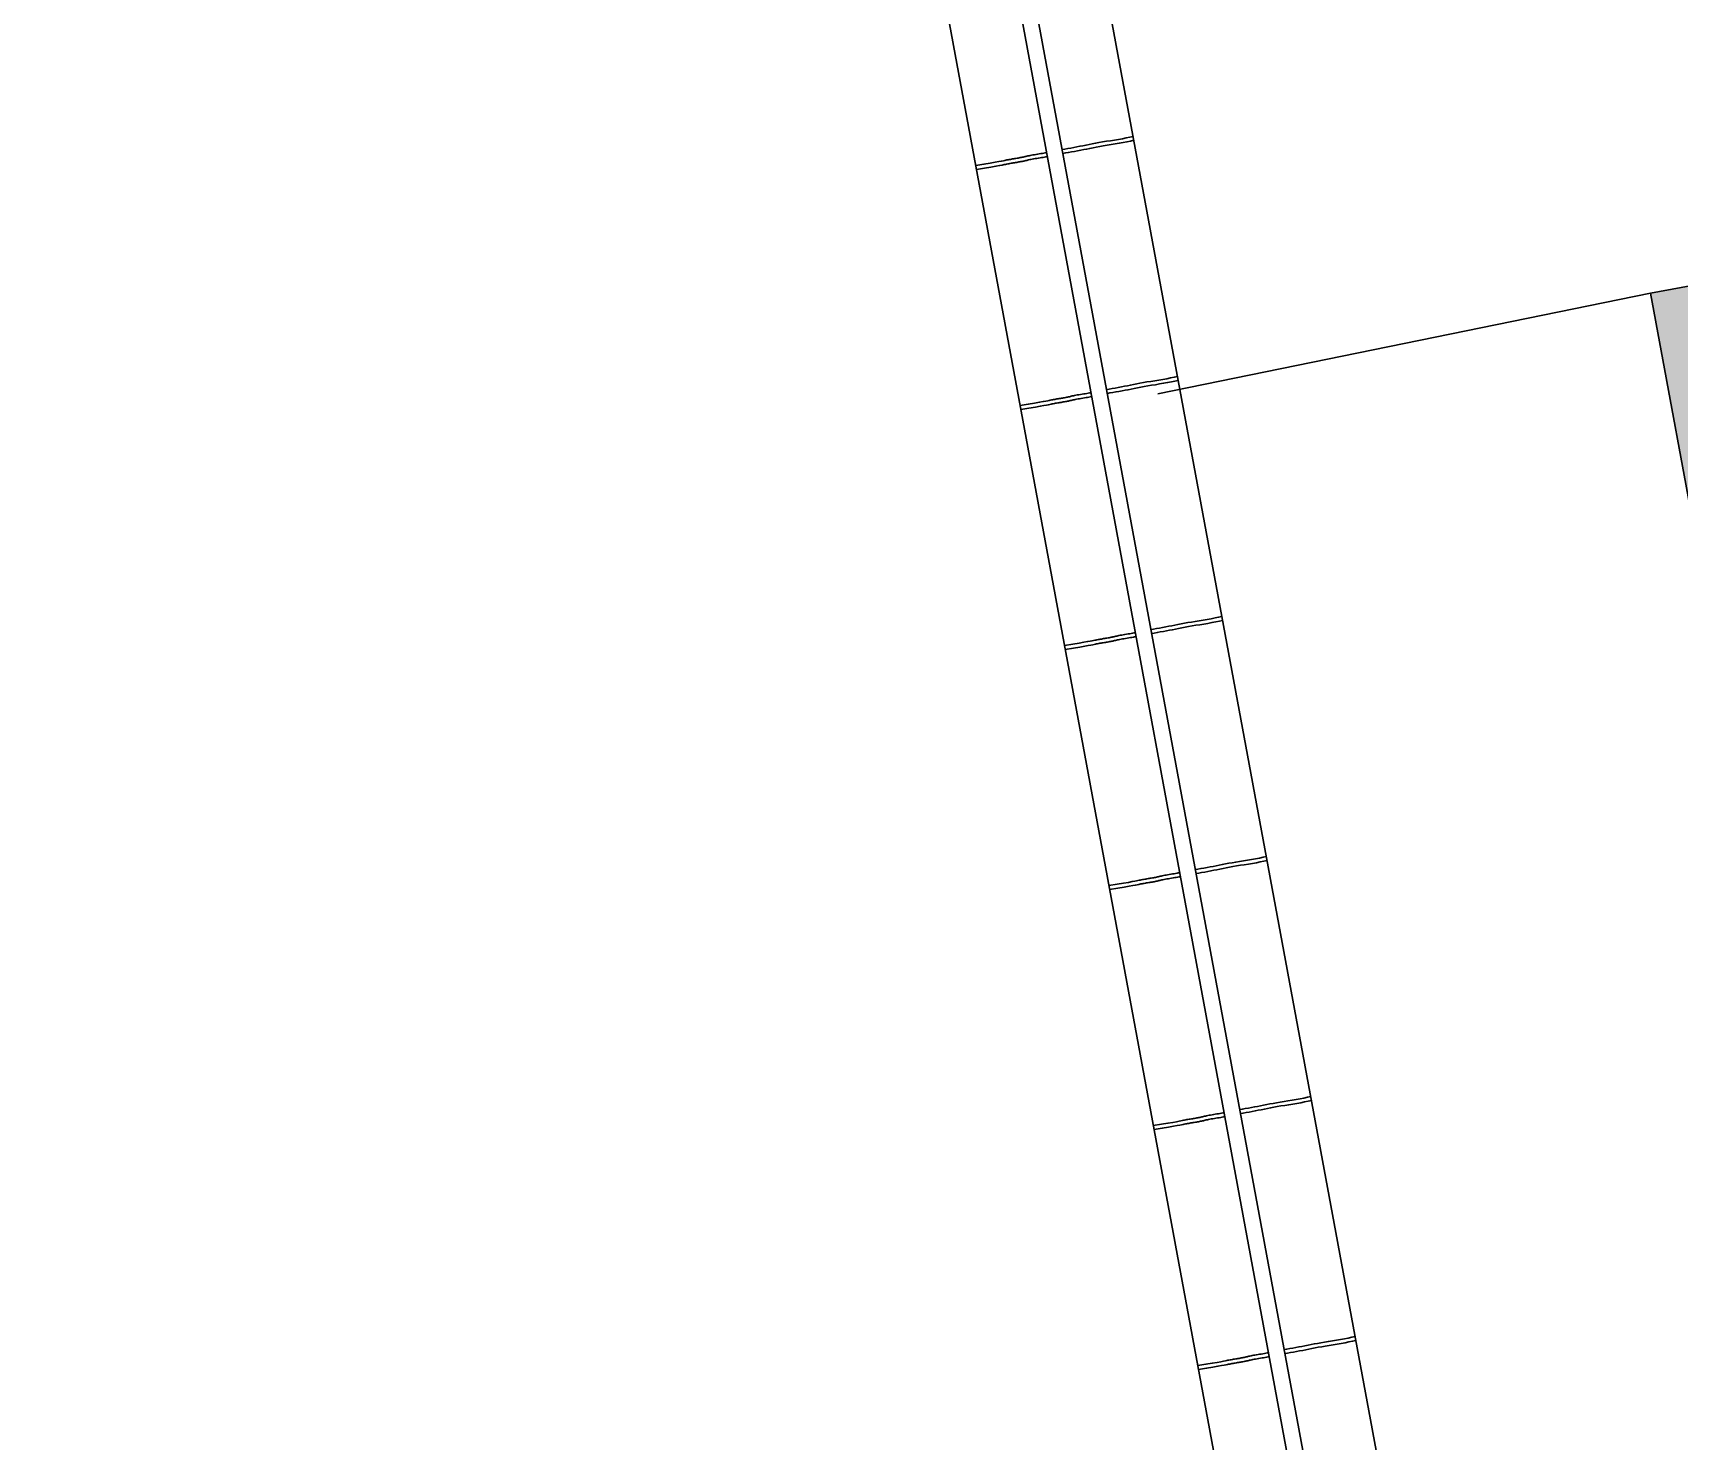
# Model space of a CAD drawing. Extents: x 1037 to 14540, y 1034 to 18285.
# Drawn here: x 13095.5 to 13506.8, y 14888.5 to 15240.4 of the extents above; entities that cross this region are included whole.
import ezdxf

# ---------------------------------------------------------------- set-up
doc = ezdxf.new("R2010")
doc.units = 0
doc.header["$LTSCALE"] = 100
doc.header["$MEASUREMENT"] = 0
for name, color, linetype in [('murature polilinee', 7, 'CONTINUOUS'), ('murature retini', 253, 'CONTINUOUS'), ('proiezioni', 252, 'CONTINUOUS')]:
    doc.layers.add(name, color=color, linetype=linetype)

msp = doc.modelspace()

# ---------------------------------------------------------------- hatches: boundary and pattern name
at = {"layer": 'murature retini', "lineweight": 30}
h = msp.add_hatch(color=256, dxfattribs=at)
h.paths.add_polyline_path([(12325.37, 14386.08), (13607.89, 14590.37), (13499.68, 15175.4), (13788.95, 15228.91), (13750.87, 15438.27), (13750.07, 15456.86), (13775.05, 15457.94), (13775.7, 15442.95), (14099.71, 15504.13), (14075.06, 15638.14), (13769.77, 15580.5), (13771.18, 15547.86), (13746.2, 15546.78), (13743.86, 15601.05), (14134.41, 15674.79), (14270.65, 14934.11), (14183.54, 14739.04), (14091.88, 15206.15), (13591.4, 15113.59), (13685.52, 14604.73), (13760.98, 14618.69), (13805.29, 14510.43), (13269.82, 14427.85), (13298.81, 14239.84), (13191.59, 14266.03), (13162.6, 14454.04), (12351.69, 14328.22), (12346.54, 14328.22), (12343.45, 14351.88), (12328.01, 14350.85)])
h.paths.add_polyline_path([(10845.65, 15581.71), (10799.41, 15652.08), (10845.65, 15680.18), (10820.36, 15723.35), (10929.94, 15793.3), (10874.35, 15880.39), (10882.78, 15885.77), (10877.4, 15894.19), (10898.47, 15907.65), (10893.09, 15916.07), (10929.94, 15939.59), (10932.62, 15993.81), (10942.61, 15993.31), (10943.85, 16018.28), (10953.83, 16017.79), (10954.33, 16027.78), (11094.13, 16020.87), (11093.52, 16005.88), (11103.52, 16005.49), (11100.23, 15921.1), (11340.66, 15911.34), (11347.63, 15890.29), (11355.91, 15868.97), (11531.7, 15863.06), (11539, 15903.29), (11779.43, 15893.53), (11787.78, 16099.27), (11844.13, 16125.47), (11849.87, 16266.91), (11795.83, 16297.6), (11804.14, 16502.28), (11563.71, 16512.04), (11544.66, 16551.27), (11380.49, 16556.56), (11367.24, 16520.01), (11124.94, 16529.85), (11121.42, 16446.53), (11111.43, 16446.95), (11110.82, 16431.96), (10970.91, 16436.4), (10971.23, 16446.4), (10961.24, 16446.72), (10962.03, 16471.7), (10952.03, 16472.02), (10953.62, 16521.99), (10913.27, 16551.51), (10919.17, 16559.59), (10898.99, 16574.35), (10904.9, 16582.42), (10896.82, 16588.32), (10957.82, 16671.71), (10852.9, 16748.46), (10882.42, 16788.82), (10741.17, 16892.14), (10711.65, 16851.78), (10606.73, 16928.53), (10545.73, 16845.14), (10537.66, 16851.05), (10531.76, 16842.98), (10511.58, 16857.74), (10505.67, 16849.67), (10465.32, 16879.18), (10415.39, 16881.84), (10415.92, 16891.82), (10390.95, 16893.15), (10391.48, 16903.14), (10381.5, 16903.67), (10389.46, 17053.45), (10414.42, 17052.13), (10416.54, 17092.07), (9906.31, 17108.96), (9905.79, 17068.96), (9930.79, 17068.64), (9928.82, 16918.65), (9918.82, 16918.78), (9918.69, 16908.78), (9893.69, 16909.11), (9893.56, 16899.11), (9843.57, 16899.76), (9801.35, 16872.98), (9795.99, 16881.42), (9774.88, 16868.03), (9769.52, 16876.47), (9761.08, 16871.11), (9705.73, 16958.35), (9595.96, 16888.71), (9569.17, 16930.93), (9421.41, 16837.17), (9448.19, 16794.95), (9338.42, 16725.31), (9393.77, 16638.07), (9385.33, 16632.71), (9390.69, 16624.27), (9369.58, 16610.87), (9374.93, 16602.43), (9332.72, 16575.64), (9330.99, 16525.67), (9321, 16526.02), (9320.14, 16501.03), (9310.14, 16501.37), (9309.8, 16491.38), (9169.88, 16496.2), (9170.57, 16516.19), (9090.62, 16518.94), (9095.37, 16656.94), (9173.93, 16654.23), (9179.52, 16872.49), (8951.34, 16881.1), (8953.1, 16935.67), (9180.93, 16927.82), (9183.04, 17024.54), (9254.71, 17023.56), (9252.67, 16875.42), (9604.09, 17105.02), (9586.37, 17142.09), (9256.4, 17146.63), (9255.81, 17103.55), (9186.07, 17104.51), (9186.21, 17114.5), (8824.09, 17119.48), (8823.89, 17111.84), (8813.9, 17112.09), (8814.09, 17119.62), (8616.26, 17122.34), (8613.79, 16942.35), (8809.57, 16939.66), (8811.64, 17022.12), (8821.64, 17021.87), (8819.59, 16940.27), (8853.15, 16939.11), (8851.39, 16884.32), (8623.17, 16891.66), (8622.8, 16880.66), (8482.03, 16860.78), (8481.68, 16850.79), (8451.7, 16851.82), (8425.94, 16883.39), (8426.46, 16898.38), (8436.45, 16898.04), (8437.31, 16923.02), (8427.32, 16923.37), (8428.53, 16958.35), (8408.54, 16959.03), (8411.81, 17053.98), (8431.8, 17053.37), (8432.86, 17088.35), (8442.86, 17088.05), (8445.21, 17138.78), (8463.41, 17138.53), (8468.21, 17394.13), (8543.2, 17392.72), (8540.99, 17275.08), (9100.89, 17264.57), (9103.1, 17382.21), (9168.1, 17381.34), (9166.07, 17273.53), (9669.47, 17264.08), (9670.18, 17301.74), (9731.72, 17300.59), (9731.02, 17262.93), (10300.92, 17252.23), (10302.94, 17359.69), (10372.73, 17358.38), (10370.71, 17250.92), (10965.65, 17239.75), (10963.38, 17365.6), (11039.38, 17366.96), (11042.19, 17210.56), (12047.61, 17235.5), (12046.7, 17358.83), (12123.73, 17352.88), (12124.71, 17250.21), (12265.4, 17263.73), (12392.97, 17275.99), (12398.89, 17226.81), (12325.6, 17219.77), (12351.6, 17017.32), (12434.01, 17024.77), (12438.64, 16974.83), (12339.6, 16968.28), (12355.07, 16847.84), (12799.73, 16877.28), (12781.94, 17013.05), (12857.72, 17032.28), (12870.34, 16980.74), (13636.95, 17097.95), (13625.29, 17221.5), (13827.94, 17269.39), (13862.23, 17112.27), (14105.83, 15822.05), (13783.29, 15761.15), (13636.26, 16983.07), (13270.78, 16921.69), (13272.9, 16909.06), (12945.17, 16854.02), (12285.18, 16810.33), (12267.58, 17213.71), (12151.98, 17202.6), (12153.67, 17175.59), (12158.73, 17175.9), (12162.62, 17096.99), (12157.55, 17096.81), (12158.52, 17069.9), (12153.75, 17069.73), (12170.71, 16680.94), (12174.73, 16681.31), (12177.21, 16654.5), (12183.29, 16655.06), (12188.51, 16576.21), (12183.44, 16575.87), (12185.22, 16549), (12181.2, 16548.74), (12195.73, 16329.24), (12148.26, 16326.1), (12147.91, 16331.45), (12075.24, 16332.71), (12023.92, 17107.87), (11147.1, 17086.12), (11146.42, 17036.23), (11055.13, 17037.46), (11056.89, 17111.43), (10726.98, 17119.29), (10707.88, 17082.91), (11050.44, 16840.28), (11053.23, 16957.49), (11145.34, 16956.24), (11140.75, 16616.53), (11927.43, 16584.59), (11894.74, 15803.35), (11134.31, 15822.44), (11129.82, 15649.29), (11046.96, 15650.41), (11048, 15691.6), (11018.43, 15692)])
h.paths.add_polyline_path([(12018.04, 15320.1), (12165.09, 15316.41), (12114, 15797.84), (12001.11, 15800.68), (12005.21, 15901.6), (12072.31, 15899.91), (12070.9, 16117.52), (12161.53, 16131.53), (12161.16, 16136.89), (12208.24, 16140.19), (12223.52, 15909.49), (12228.35, 15909.81), (12229.94, 15885.73), (12234.99, 15886.06), (12240.21, 15807.25), (12235.16, 15806.91), (12236.75, 15782.83), (12231.92, 15782.51), (12259.49, 15366.08), (12264.32, 15366.4), (12265.91, 15342.32), (12270.97, 15342.65), (12276.18, 15263.84), (12271.13, 15263.5), (12272.73, 15239.42), (12267.9, 15239.1), (12271.89, 15178.73), (12228.7, 15175.87), (12228.19, 15183.47), (12161.25, 15189.26), (12162.96, 15231.44), (12015.91, 15235.13)])
h.paths.add_polyline_path([(11511.52, 15332.82), (11918.07, 15322.61), (11915.94, 15237.64), (11509.39, 15247.85)])
h.paths.add_polyline_path([(10996.5, 15347.85), (11036.39, 15346.33), (11039.32, 15346.07), (11043.45, 15510.45), (11126.3, 15509.33), (11122.26, 15342.59), (11411.55, 15335.33), (11409.42, 15250.36), (10994.32, 15260.99)])
h.paths.add_polyline_path([(9465.09, 15299.17), (9465.36, 15319.17), (9495.5, 15413.45), (9557.59, 15411.89), (9557.71, 15416.88), (9562.71, 15416.76), (9563.49, 15431.36), (9571.69, 15442.04), (9588.12, 15442.04), (9599.62, 15431.36), (9599.62, 15414.95), (9604.55, 15415.77), (9604.55, 15409.2), (9650.54, 15410.02), (9269.33, 15686.77), (9243.51, 15687.12), (9233.09, 15588.19), (9135.85, 15589.5), (9138.59, 15656.44), (8910.86, 15663.77), (8912.64, 15719.08), (9140.86, 15711.74), (9149.81, 15929.91), (9073.63, 15932.73), (9078.74, 16070.71), (9158.69, 16067.75), (9159.43, 16087.74), (9299.33, 16082.55), (9299.16, 16072.56), (9309.16, 16072.39), (9308.74, 16047.39), (9318.74, 16047.22), (9317.83, 15992.95), (9353.05, 15967.05), (9347.12, 15958.99), (9367.26, 15944.18), (9361.33, 15936.12), (9369.39, 15930.2), (9308.16, 15846.97), (9411.96, 15770.62), (9382.33, 15730.34), (9523.33, 15626.61), (9552.96, 15666.89), (9658.56, 15589.2), (9719.79, 15672.42), (9727.84, 15666.5), (9733.77, 15674.55), (9753.91, 15659.74), (9759.83, 15667.8), (9800.32, 15638.01), (9851.73, 15635.28), (9851.2, 15625.3), (9876.17, 15623.97), (9875.64, 15613.98), (9885.62, 15613.45), (9877.67, 15463.66), (9852.7, 15464.99), (9850.58, 15425.05), (10360.81, 15408.16), (10361.33, 15448.16), (10336.34, 15448.48), (10338.3, 15598.47), (10348.3, 15598.34), (10348.43, 15608.34), (10373.43, 15608.01), (10373.56, 15618.01), (10425.05, 15617.34), (10465.54, 15643.52), (10471.93, 15635.94), (10493.86, 15649.4), (10499.25, 15640.97), (10507.67, 15646.35), (10555.62, 15570.66), (10676.05, 15642.05), (10704.62, 15593.1), (10799.61, 15651.78), (10845.65, 15581.71), (10535.21, 15391.17), (10535.21, 15368.73), (10875.57, 15352.44), (10873.35, 15263.82)])
h.paths.add_polyline_path([(8959.76, 15426.9), (9129, 15422.65), (9131.75, 15489.59), (9228.95, 15488.27), (9227.24, 15420.18), (9356.81, 15416.93), (9372.31, 15321.51), (9372.04, 15301.51), (8956.87, 15311.93)], flags=17)
h.paths.add_polyline_path([(8364.57, 15496.27), (8444.44, 15494.17), (8559.43, 15446.95), (8558.9, 15436.96), (8859.79, 15429.41), (8856.9, 15314.44), (8479.49, 15323.92), (8476.37, 15269.46), (8383.25, 15241.83), (8336.94, 15243.57), (8338.71, 15290.78), (8356.84, 15290.1), (8358.19, 15326.02), (8340.06, 15326.7), (8340.97, 15351.03), (8335.18, 15351.25), (8338.92, 15450.91), (8344.71, 15450.69), (8345.62, 15475.03), (8363.75, 15474.35)])
h.paths.add_polyline_path([(8446.02, 15779.83), (8445.7, 15769.83), (8584.83, 15740.63), (8584.48, 15729.64), (8812.69, 15722.3), (8810.91, 15666.98), (8571.48, 15674.68), (8564.73, 15547.14), (8381.5, 15546.04), (8382.76, 15581.01), (8362.78, 15581.74), (8365.83, 15676.69), (8385.82, 15676.04), (8386.95, 15711.03), (8396.94, 15710.7), (8397.74, 15735.69), (8387.75, 15736.01), (8388.23, 15751.01), (8416.03, 15780.79)])
h.paths.add_polyline_path([(8430.5, 16230.53), (8460.34, 16225.28), (8460.02, 16215.28), (8599.31, 16190.8), (8595.93, 16085.85), (8660.9, 16083.76), (8656.88, 15958.82), (8591.91, 15960.91), (8591.56, 15949.92), (8450.84, 15929.72), (8450.52, 15919.72), (8420.53, 15920.69), (8394.7, 15952.2), (8395.18, 15967.19), (8405.18, 15966.87), (8405.98, 15991.85), (8395.99, 15992.18), (8397.11, 16027.16), (8377.12, 16027.8), (8380.18, 16122.75), (8400.16, 16122.11), (8401.29, 16157.09), (8411.28, 16156.77), (8412.09, 16181.76), (8399.41, 16197.22)])
h.paths.add_polyline_path([(8419.01, 16682.21), (8446.88, 16711.94), (8476.86, 16710.9), (8476.52, 16700.91), (8615.59, 16671.39), (8615.21, 16660.39), (8680.17, 16658.16), (8675.87, 16533.23), (8610.9, 16535.47), (8607.29, 16430.53), (8466.68, 16415.36), (8466.34, 16405.37), (8436.21, 16402.12), (8407.41, 16437.42), (8421.09, 16452.01), (8421.95, 16476.99), (8411.95, 16477.34), (8413.16, 16512.31), (8393.17, 16513), (8396.44, 16607.95), (8416.43, 16607.26), (8417.64, 16642.24), (8427.63, 16641.89), (8428.49, 16666.88), (8418.5, 16667.22)])
h.paths.add_polyline_path([(11488.25, 14938.33), (11908.17, 14928.34), (11907.54, 14903.34), (12007.52, 14900.96), (12008.14, 14925.96), (12158.53, 14922.38), (12160.19, 14963.29), (12242.41, 14968.74), (12241.75, 14978.74), (12284.95, 14981.6), (12289.68, 14910.08), (12294.51, 14910.4), (12296.1, 14886.32), (12301.15, 14886.65), (12306.37, 14807.84), (12301.32, 14807.5), (12302.91, 14783.42), (12298.09, 14783.1), (12326.69, 14351.05), (12344.79, 14352.25), (12346.4, 14327.95), (12352.18, 14328.33), (12358.77, 14228.82), (12352.98, 14228.44), (12354.72, 14202.2), (12318.25, 14203.68), (12318.02, 14197.89), (12218.37, 14201.94), (12218.61, 14207.73), (12194.27, 14208.71), (12195.01, 14226.84), (12121.11, 14229.84), (12120.9, 14225.38), (12090.8, 14226.81), (12096.32, 14342.95), (12202.24, 14338.65), (12194.41, 14456.93), (12016.17, 14464.17), (12015.97, 14459.17), (12005.97, 14459.58), (12006.78, 14479.56), (12016.78, 14479.15), (12016.57, 14474.16), (12193.74, 14466.97), (12186.24, 14580.23), (12021.15, 14586.93), (12019.82, 14554.09), (12009.83, 14554.5), (12011.16, 14587.34), (11825.26, 14594.89), (11824.5, 14576.3), (11812.13, 14576.93), (11818.16, 14725.63), (11830.54, 14725.18), (11825.66, 14604.88), (12011.57, 14597.33), (12012.9, 14630.17), (12022.89, 14629.77), (12021.56, 14596.93), (12185.58, 14590.27), (12178.08, 14703.53), (12026.13, 14709.7), (12025.93, 14704.71), (12015.94, 14705.11), (12016.75, 14725.1), (12026.74, 14724.69), (12026.54, 14719.69), (12177.42, 14713.57), (12169.58, 14831.85), (12031.32, 14837.47), (12029.79, 14799.63), (12019.79, 14800.03), (12021.33, 14837.87), (11835.42, 14845.42), (11833.78, 14804.95), (11821.39, 14805.12), (11821.83, 14815.94), (11784.59, 14817.46), (11785.81, 14847.43), (11664.78, 14852.34), (11663.88, 14830.64), (11636.51, 14831.76), (11637.4, 14853.46), (11485.05, 14859.64)])
h.paths.add_polyline_path([(10831.56, 14382.53), (10927.72, 14379.92), (10932.04, 14694.54), (10985.24, 14693.89), (10994.91, 14730.55), (11020.75, 14783.47), (10933.13, 14784.53), (10933.71, 14874.15), (10573.8, 14883.5), (10572.59, 14783.5), (10497.61, 14785.44), (10498.82, 14885.45), (10143.9, 14894.66), (10139.28, 14794.75), (10064.29, 14796.69), (10068.1, 14878.93), (9703.6, 14888.4), (9701.46, 14806.12), (9626.49, 14808.06), (9628.96, 14903.03), (9458.38, 14907.46), (9460.59, 14992.43), (10888.53, 14955.35), (10887.9, 14930.36), (10987.87, 14927.77), (10988.5, 14952.76), (11102.04, 14949.81), (11100.01, 14833.82), (11053.2, 14793.63), (11013.84, 14724.08), (11000.67, 14648.67), (11013.84, 14573.26), (11053.2, 14503.71), (11099.87, 14462.57), (11224.46, 14463.38), (11271.59, 14503.71), (11310.96, 14573.26), (11324.12, 14648.67), (11310.96, 14724.08), (11271.59, 14793.63), (11225.03, 14833.66), (11226.96, 14944.55), (11388.26, 14940.71), (11385.13, 14863.7), (11370.95, 14864.27), (11370.25, 14623.36), (11480.38, 14618.89), (11479.98, 14608.9), (11370.22, 14613.36), (11369.52, 14372.45), (11570.13, 14364.31), (11579.89, 14604.85), (11569.9, 14605.25), (11570.31, 14615.24), (11590.29, 14614.43), (11580.12, 14363.9), (11590.11, 14363.5), (11584.65, 14248.54), (11554.82, 14249.96), (11554.99, 14253.65), (11480.85, 14257.17), (11480.11, 14239.04), (11455.78, 14240.03), (11455.55, 14234.24), (11355.9, 14238.29), (11356.14, 14244.08), (11331.8, 14245.06), (11332.54, 14263.19), (11049.61, 14275.34), (11048.88, 14257.22), (11024.55, 14258.21), (11024.31, 14252.42), (10924.67, 14256.46), (10924.9, 14262.25), (10900.57, 14263.24), (10901.3, 14281.36), (10827.41, 14284.36), (10827.2, 14279.9), (10797.1, 14281.33), (10798.95, 14320.41), (10828.99, 14319.19)])
h.paths.add_polyline_path([(11665.05, 14360.45), (11765.88, 14356.36), (11767.09, 14386.34), (11804.32, 14384.83), (11808.9, 14497.45), (11821.26, 14496.75), (11815.49, 14354.35), (12001.4, 14346.8), (12002.93, 14384.64), (12012.92, 14384.23), (12011.39, 14346.4), (12021.38, 14345.99), (12015.88, 14230.37), (11986.05, 14231.79), (11986.23, 14235.47), (11912.08, 14238.99), (11911.35, 14220.87), (11887.02, 14221.86), (11886.78, 14216.07), (11787.14, 14220.11), (11787.37, 14225.9), (11763.04, 14226.89), (11763.77, 14245.01), (11689.88, 14248.01), (11689.67, 14243.55), (11659.57, 14244.98)], flags=17)
h.paths.add_polyline_path([(10495.54, 14615.44), (10570.53, 14613.49), (10568.04, 14408.49), (10718.01, 14404.59), (10716.53, 14323.75), (10724.01, 14323.45), (10722.18, 14284.89), (10692.35, 14286.31), (10692.53, 14290), (10618.38, 14293.52), (10617.52, 14275.4), (10593.19, 14276.56), (10592.92, 14270.77), (10493.3, 14275.5), (10493.58, 14281.29), (10469.25, 14282.45), (10470.12, 14300.57), (10396.56, 14304.06), (10396.37, 14300.07), (10366.27, 14301.5), (10368.26, 14343.46), (10400.9, 14341.99), (10418.19, 14439.29), (10493.36, 14435.1)], flags=17)
h.paths.add_polyline_path([(10056.42, 14626.84), (10131.41, 14624.89), (10123.58, 14455.72), (10229.08, 14449.84), (10244.98, 14349.11), (10293.35, 14347.15), (10291.35, 14305.06), (10261.52, 14306.48), (10261.71, 14310.47), (10187.88, 14313.98), (10187.02, 14295.86), (10162.7, 14297.02), (10162.42, 14291.23), (10062.81, 14295.96), (10063.08, 14301.75), (10038.76, 14302.91), (10039.62, 14321.03), (9963.16, 14324.66), (9962.97, 14320.67), (9932.87, 14322.1), (9934.62, 14358.82), (9946.2, 14358.66), (9955.36, 14451.71), (10048.2, 14449.3)], flags=17)
h.paths.add_polyline_path([(9622.08, 14638.12), (9697.05, 14636.17), (9692.44, 14458.54), (9843.13, 14454.63), (9847.54, 14360.93), (9859.62, 14360.77), (9857.96, 14325.66), (9828.13, 14327.08), (9828.31, 14331.07), (9751.59, 14334.72), (9750.73, 14316.6), (9726.4, 14317.75), (9726.13, 14311.96), (9626.51, 14316.7), (9626.79, 14322.49), (9602.46, 14323.64), (9603.32, 14341.76), (9527.16, 14345.38), (9526.97, 14341.39), (9496.87, 14342.82), (9499.2, 14391.76), (9552.58, 14389.22), (9555.02, 14506.56), (9618.57, 14503.17)], flags=17)
h.paths.add_polyline_path([(9183.82, 14649.5), (9258.8, 14647.55), (9253.96, 14522.64), (9360.3, 14516.96), (9381.46, 14397.36), (9424.28, 14395.32), (9421.96, 14346.38), (9392.13, 14347.8), (9392.32, 14351.79), (9315.28, 14355.45), (9314.42, 14337.33), (9290.1, 14338.49), (9289.82, 14332.7), (9190.21, 14337.44), (9190.48, 14343.22), (9166.16, 14344.38), (9167.02, 14362.5), (9092.99, 14366.02), (9092.8, 14362.02), (9062.83, 14363.45), (9064.39, 14396.17), (9084.68, 14395.65), (9087.47, 14403.26), (9099.11, 14402.95), (9113.17, 14551.3), (9179.94, 14549.57)])
h.paths.add_polyline_path([(8873.9, 14657.55), (8870.02, 14557.61), (8962.27, 14555.22), (8974.09, 14406.2), (8980.53, 14406.03), (8982.93, 14398.29), (8989.4, 14398.12), (8987.92, 14367.01), (8957.95, 14368.43), (8958.14, 14372.43), (8884.11, 14375.94), (8883.25, 14357.82), (8858.92, 14358.98), (8858.65, 14353.19), (8759.03, 14357.93), (8759.31, 14363.72), (8734.98, 14364.87), (8735.85, 14382.99), (8669.37, 14386.15), (8669.18, 14382.16), (8639.08, 14383.59), (8641.01, 14424.1), (8668.08, 14423.39), (8677.77, 14576.61), (8790.59, 14573.68), (8792.71, 14659.66)], flags=17)
h.paths.add_polyline_path([(8331.14, 15088.89), (8375.42, 15087.23), (8459.96, 15074.35), (8459.92, 15018.41), (8849.22, 15008.31), (8848.59, 14983.31), (8948.55, 14980.72), (8949.18, 15005.71), (9360.62, 14995.03), (9358.42, 14910.06), (9269.08, 14912.38), (9265.39, 14817.44), (9190.41, 14819.39), (9194.29, 14919.32), (8884.37, 14927.37), (8880.49, 14827.43), (8796.92, 14829.6), (8799.39, 14929.57), (8484.47, 14937.75), (8465.67, 14582.12), (8543.65, 14580.09), (8540.32, 14426.71), (8566.01, 14426.04), (8564.17, 14387.15), (8534.33, 14388.57), (8534.52, 14392.56), (8464.62, 14395.88), (8462.8, 14325.79), (8412.82, 14327.09), (8414.38, 14387.07), (8323.06, 14389.44), (8324.26, 14421.47), (8306.14, 14422.15), (8307.05, 14446.48), (8301.26, 14446.7), (8305, 14546.36), (8310.79, 14546.14), (8311.7, 14570.48), (8329.83, 14569.8), (8332.66, 14644.58), (8328.66, 14644.71), (8333.05, 14779.64), (8337.69, 14779.48), (8340.5, 14854.48), (8322.38, 14855.16), (8323.29, 14879.5), (8317.5, 14879.72), (8321.24, 14979.37), (8327.03, 14979.16), (8327.94, 15003.49), (8346.07, 15002.81), (8347.5, 15041), (8329.37, 15041.68)])

# ---------------------------------------------------------------- linework, layer by layer
at = {"layer": 'murature polilinee', "lineweight": 30}
msp.add_lwpolyline([(12325.37, 14386.08), (13607.89, 14590.37), (13499.68, 15175.4), (13788.95, 15228.91), (13750.87, 15438.27)], dxfattribs=at)
at = {"layer": 'proiezioni', "lineweight": 30}
for p, q in [((13313.93, 15519.88), (13468.65, 14683.36)), ((13281.9, 15473.12), (13421.82, 14716.61)), ((13305.61, 15465.9), (13442.33, 14726.69)), ((13301.66, 15465.29), (13437.65, 14730.02)), ((13499.68, 15175.4), (13376.58, 15150.21))]:
    msp.add_line(p, q, dxfattribs=at)
for points in [[(13331.07, 15207.3), (13333.11, 15207.63), (13334.71, 15207.9), (13335.93, 15208.11), (13336.84, 15208.27), (13337.5, 15208.4), (13337.98, 15208.49), (13338.32, 15208.57), (13338.61, 15208.63), (13338.89, 15208.68), (13339.17, 15208.74), (13339.45, 15208.79), (13339.73, 15208.84), (13340.01, 15208.89), (13340.29, 15208.93), (13340.57, 15208.98), (13340.85, 15209.02), (13341.13, 15209.07), (13341.4, 15209.12), (13341.67, 15209.16), (13341.94, 15209.21), (13342.2, 15209.26), (13342.46, 15209.3), (13342.7, 15209.35), (13342.94, 15209.41), (13343.17, 15209.46), (13343.4, 15209.51), (13343.63, 15209.57), (13343.87, 15209.63), (13344.12, 15209.69), (13344.39, 15209.75), (13344.68, 15209.81), (13345.01, 15209.87), (13345.36, 15209.94), (13345.74, 15210), (13346.15, 15210.07), (13346.55, 15210.13), (13346.96, 15210.2), (13347.36, 15210.26), (13347.74, 15210.33), (13348.09, 15210.39), (13348.41, 15210.45), (13348.7, 15210.52), (13348.77, 15210.53)], [(13352.7, 15211.31), (13353.32, 15211.41), (13354.06, 15211.54), (13354.82, 15211.67), (13355.59, 15211.81), (13356.36, 15211.96), (13357.12, 15212.1), (13357.87, 15212.25), (13358.63, 15212.4), (13359.4, 15212.55), (13360.19, 15212.71), (13361.01, 15212.86), (13361.87, 15213.02), (13362.78, 15213.18), (13363.73, 15213.34), (13364.72, 15213.5), (13365.73, 15213.66), (13366.74, 15213.83), (13367.73, 15214), (13368.68, 15214.18), (13369.58, 15214.37), (13370.4, 15214.57)], [(13352.88, 15210.32), (13353.51, 15210.43), (13354.24, 15210.56), (13355, 15210.69), (13355.77, 15210.83), (13356.54, 15210.97), (13357.3, 15211.12), (13358.06, 15211.27), (13358.81, 15211.42), (13359.58, 15211.57), (13360.38, 15211.72), (13361.2, 15211.88), (13362.05, 15212.04), (13362.96, 15212.2), (13363.91, 15212.36), (13364.91, 15212.52), (13365.91, 15212.68), (13366.92, 15212.85), (13367.91, 15213.02), (13368.86, 15213.2), (13369.76, 15213.39), (13370.58, 15213.59)], [(13331.25, 15206.31), (13333.29, 15206.65), (13334.89, 15206.92), (13336.12, 15207.13), (13337.03, 15207.29), (13337.69, 15207.41), (13338.16, 15207.51), (13338.51, 15207.58), (13338.79, 15207.64), (13339.07, 15207.7), (13339.35, 15207.75), (13339.63, 15207.8), (13339.91, 15207.85), (13340.19, 15207.9), (13340.47, 15207.95), (13340.75, 15207.99), (13341.03, 15208.04), (13341.31, 15208.09), (13341.58, 15208.13), (13341.85, 15208.18), (13342.12, 15208.23), (13342.38, 15208.27), (13342.64, 15208.32), (13342.89, 15208.37), (13343.12, 15208.42), (13343.36, 15208.48), (13343.58, 15208.53), (13343.81, 15208.59), (13344.05, 15208.65), (13344.3, 15208.7), (13344.57, 15208.76), (13344.86, 15208.83), (13345.19, 15208.89), (13345.54, 15208.95), (13345.93, 15209.02), (13346.33, 15209.08), (13346.74, 15209.15), (13347.14, 15209.21), (13347.54, 15209.28), (13347.92, 15209.34), (13348.27, 15209.41), (13348.59, 15209.47), (13348.88, 15209.53), (13348.96, 15209.55)], [(13363.79, 15151.32), (13364.42, 15151.43), (13365.16, 15151.56), (13365.92, 15151.69), (13366.69, 15151.83), (13367.46, 15151.97), (13368.21, 15152.12), (13368.97, 15152.27), (13369.73, 15152.42), (13370.5, 15152.57), (13371.29, 15152.72), (13372.11, 15152.88), (13372.97, 15153.04), (13373.87, 15153.2), (13374.83, 15153.36), (13375.82, 15153.52), (13376.83, 15153.68), (13377.84, 15153.85), (13378.82, 15154.02), (13379.78, 15154.2), (13380.67, 15154.39), (13381.49, 15154.59)], [(13363.98, 15150.34), (13364.6, 15150.45), (13365.34, 15150.58), (13366.1, 15150.71), (13366.87, 15150.85), (13367.64, 15150.99), (13368.4, 15151.13), (13369.15, 15151.28), (13369.91, 15151.43), (13370.68, 15151.59), (13371.47, 15151.74), (13372.29, 15151.9), (13373.15, 15152.06), (13374.05, 15152.21), (13375.01, 15152.37), (13376, 15152.53), (13377.01, 15152.7), (13378.02, 15152.87), (13379.01, 15153.04), (13379.96, 15153.22), (13380.85, 15153.41), (13381.68, 15153.61)], [(13342.16, 15147.31), (13344.2, 15147.65), (13345.8, 15147.92), (13347.03, 15148.13), (13347.94, 15148.29), (13348.6, 15148.42), (13349.07, 15148.51), (13349.42, 15148.58), (13349.7, 15148.64), (13349.98, 15148.7), (13350.26, 15148.75), (13350.54, 15148.81), (13350.82, 15148.85), (13351.1, 15148.9), (13351.38, 15148.95), (13351.66, 15149), (13351.94, 15149.04), (13352.22, 15149.09), (13352.49, 15149.13), (13352.77, 15149.18), (13353.03, 15149.23), (13353.29, 15149.27), (13353.55, 15149.32), (13353.8, 15149.37), (13354.04, 15149.42), (13354.27, 15149.48), (13354.5, 15149.53), (13354.73, 15149.59), (13354.96, 15149.65), (13355.21, 15149.7), (13355.48, 15149.77), (13355.78, 15149.83), (13356.1, 15149.89), (13356.46, 15149.95), (13356.84, 15150.02), (13357.24, 15150.08), (13357.65, 15150.15), (13358.06, 15150.21), (13358.45, 15150.28), (13358.83, 15150.34), (13359.18, 15150.41), (13359.5, 15150.47), (13359.8, 15150.53), (13359.87, 15150.55)], [(13342.34, 15146.33), (13344.38, 15146.66), (13345.99, 15146.93), (13347.21, 15147.14), (13348.12, 15147.31), (13348.78, 15147.43), (13349.25, 15147.53), (13349.6, 15147.6), (13349.89, 15147.66), (13350.16, 15147.72), (13350.44, 15147.77), (13350.72, 15147.82), (13351, 15147.87), (13351.28, 15147.92), (13351.57, 15147.97), (13351.85, 15148.01), (13352.12, 15148.06), (13352.4, 15148.1), (13352.68, 15148.15), (13352.95, 15148.2), (13353.21, 15148.24), (13353.48, 15148.29), (13353.73, 15148.34), (13353.98, 15148.39), (13354.22, 15148.44), (13354.45, 15148.49), (13354.68, 15148.55), (13354.91, 15148.6), (13355.15, 15148.66), (13355.4, 15148.72), (13355.66, 15148.78), (13355.96, 15148.84), (13356.28, 15148.91), (13356.64, 15148.97), (13357.02, 15149.03), (13357.42, 15149.1), (13357.83, 15149.16), (13358.24, 15149.23), (13358.64, 15149.3), (13359.01, 15149.36), (13359.37, 15149.42), (13359.68, 15149.49), (13359.98, 15149.55), (13360.05, 15149.57)], [(13374.89, 15091.34), (13375.51, 15091.45), (13376.25, 15091.58), (13377.01, 15091.71), (13377.78, 15091.85), (13378.55, 15091.99), (13379.31, 15092.14), (13380.06, 15092.28), (13380.82, 15092.43), (13381.59, 15092.59), (13382.38, 15092.74), (13383.2, 15092.9), (13384.06, 15093.06), (13384.97, 15093.21), (13385.92, 15093.37), (13386.91, 15093.53), (13387.92, 15093.7), (13388.93, 15093.87), (13389.92, 15094.04), (13390.87, 15094.22), (13391.77, 15094.41), (13392.59, 15094.61)], [(13375.07, 15090.36), (13375.69, 15090.46), (13376.43, 15090.59), (13377.19, 15090.73), (13377.96, 15090.86), (13378.73, 15091.01), (13379.49, 15091.15), (13380.24, 15091.3), (13381, 15091.45), (13381.77, 15091.6), (13382.56, 15091.76), (13383.38, 15091.92), (13384.24, 15092.07), (13385.15, 15092.23), (13386.1, 15092.39), (13387.09, 15092.55), (13388.1, 15092.71), (13389.11, 15092.88), (13390.1, 15093.06), (13391.05, 15093.24), (13391.95, 15093.42), (13392.77, 15093.62)], [(13353.26, 15087.33), (13355.3, 15087.67), (13356.9, 15087.93), (13358.12, 15088.15), (13359.03, 15088.31), (13359.69, 15088.43), (13360.16, 15088.53), (13360.51, 15088.6), (13360.8, 15088.66), (13361.08, 15088.72), (13361.36, 15088.77), (13361.64, 15088.82), (13361.92, 15088.87), (13362.2, 15088.92), (13362.48, 15088.97), (13362.76, 15089.01), (13363.04, 15089.06), (13363.31, 15089.1), (13363.59, 15089.15), (13363.86, 15089.2), (13364.13, 15089.24), (13364.39, 15089.29), (13364.64, 15089.34), (13364.89, 15089.39), (13365.13, 15089.44), (13365.36, 15089.49), (13365.59, 15089.55), (13365.82, 15089.61), (13366.06, 15089.66), (13366.31, 15089.72), (13366.58, 15089.78), (13366.87, 15089.84), (13367.19, 15089.91), (13367.55, 15089.97), (13367.93, 15090.03), (13368.33, 15090.1), (13368.74, 15090.17), (13369.15, 15090.23), (13369.55, 15090.3), (13369.93, 15090.36), (13370.28, 15090.42), (13370.6, 15090.49), (13370.89, 15090.55), (13370.96, 15090.57)], [(13353.44, 15086.35), (13355.48, 15086.68), (13357.08, 15086.95), (13358.3, 15087.16), (13359.21, 15087.33), (13359.87, 15087.45), (13360.35, 15087.54), (13360.69, 15087.62), (13360.98, 15087.68), (13361.26, 15087.73), (13361.54, 15087.79), (13361.82, 15087.84), (13362.1, 15087.89), (13362.38, 15087.94), (13362.66, 15087.98), (13362.94, 15088.03), (13363.22, 15088.08), (13363.5, 15088.12), (13363.77, 15088.17), (13364.04, 15088.21), (13364.31, 15088.26), (13364.57, 15088.31), (13364.83, 15088.36), (13365.07, 15088.41), (13365.31, 15088.46), (13365.54, 15088.51), (13365.77, 15088.57), (13366, 15088.62), (13366.24, 15088.68), (13366.49, 15088.74), (13366.76, 15088.8), (13367.05, 15088.86), (13367.38, 15088.92), (13367.73, 15088.99), (13368.12, 15089.05), (13368.52, 15089.12), (13368.92, 15089.18), (13369.33, 15089.25), (13369.73, 15089.31), (13370.11, 15089.38), (13370.46, 15089.44), (13370.78, 15089.5), (13371.07, 15089.57), (13371.14, 15089.58)], [(13385.98, 15031.36), (13386.61, 15031.47), (13387.34, 15031.59), (13388.1, 15031.73), (13388.88, 15031.86), (13389.64, 15032.01), (13390.4, 15032.15), (13391.16, 15032.3), (13391.91, 15032.45), (13392.68, 15032.6), (13393.48, 15032.76), (13394.3, 15032.92), (13395.16, 15033.07), (13396.06, 15033.23), (13397.01, 15033.39), (13398.01, 15033.55), (13399.02, 15033.72), (13400.02, 15033.88), (13401.01, 15034.06), (13401.97, 15034.24), (13402.86, 15034.43), (13403.68, 15034.62)], [(13386.16, 15030.37), (13386.79, 15030.48), (13387.53, 15030.61), (13388.29, 15030.74), (13389.06, 15030.88), (13389.83, 15031.02), (13390.58, 15031.17), (13391.34, 15031.32), (13392.1, 15031.47), (13392.87, 15031.62), (13393.66, 15031.78), (13394.48, 15031.93), (13395.34, 15032.09), (13396.24, 15032.25), (13397.2, 15032.41), (13398.19, 15032.57), (13399.2, 15032.73), (13400.21, 15032.9), (13401.2, 15033.07), (13402.15, 15033.25), (13403.04, 15033.44), (13403.87, 15033.64)], [(13364.35, 15027.35), (13366.39, 15027.68), (13367.99, 15027.95), (13369.22, 15028.16), (13370.13, 15028.33), (13370.79, 15028.45), (13371.26, 15028.54), (13371.61, 15028.62), (13371.89, 15028.68), (13372.17, 15028.73), (13372.45, 15028.79), (13372.73, 15028.84), (13373.01, 15028.89), (13373.29, 15028.94), (13373.57, 15028.98), (13373.85, 15029.03), (13374.13, 15029.08), (13374.41, 15029.12), (13374.68, 15029.17), (13374.95, 15029.21), (13375.22, 15029.26), (13375.48, 15029.31), (13375.74, 15029.36), (13375.99, 15029.41), (13376.23, 15029.46), (13376.46, 15029.51), (13376.68, 15029.57), (13376.91, 15029.62), (13377.15, 15029.68), (13377.4, 15029.74), (13377.67, 15029.8), (13377.96, 15029.86), (13378.29, 15029.92), (13378.64, 15029.99), (13379.03, 15030.05), (13379.43, 15030.12), (13379.84, 15030.18), (13380.24, 15030.25), (13380.64, 15030.31), (13381.02, 15030.38), (13381.37, 15030.44), (13381.69, 15030.5), (13381.99, 15030.57), (13382.06, 15030.58)], [(13364.53, 15026.36), (13366.57, 15026.7), (13368.17, 15026.97), (13369.4, 15027.18), (13370.31, 15027.34), (13370.97, 15027.47), (13371.44, 15027.56), (13371.79, 15027.63), (13372.07, 15027.7), (13372.35, 15027.75), (13372.63, 15027.81), (13372.91, 15027.86), (13373.19, 15027.91), (13373.47, 15027.95), (13373.75, 15028), (13374.03, 15028.05), (13374.31, 15028.09), (13374.59, 15028.14), (13374.86, 15028.18), (13375.14, 15028.23), (13375.4, 15028.28), (13375.66, 15028.32), (13375.92, 15028.37), (13376.17, 15028.42), (13376.41, 15028.48), (13376.64, 15028.53), (13376.87, 15028.58), (13377.1, 15028.64), (13377.33, 15028.7), (13377.58, 15028.76), (13377.85, 15028.82), (13378.15, 15028.88), (13378.47, 15028.94), (13378.83, 15029), (13379.21, 15029.07), (13379.61, 15029.13), (13380.02, 15029.2), (13380.43, 15029.26), (13380.82, 15029.33), (13381.2, 15029.39), (13381.55, 15029.46), (13381.87, 15029.52), (13382.17, 15029.58), (13382.24, 15029.6)], [(13397.08, 14971.37), (13397.7, 14971.48), (13398.44, 14971.61), (13399.2, 14971.74), (13399.97, 14971.88), (13400.74, 14972.02), (13401.5, 14972.17), (13402.25, 14972.32), (13403.01, 14972.47), (13403.78, 14972.62), (13404.57, 14972.78), (13405.39, 14972.93), (13406.25, 14973.09), (13407.15, 14973.25), (13408.11, 14973.41), (13409.1, 14973.57), (13410.11, 14973.73), (13411.12, 14973.9), (13412.11, 14974.07), (13413.06, 14974.25), (13413.96, 14974.44), (13414.78, 14974.64)], [(13397.26, 14970.39), (13397.88, 14970.5), (13398.62, 14970.63), (13399.38, 14970.76), (13400.15, 14970.9), (13400.92, 14971.04), (13401.68, 14971.19), (13402.43, 14971.33), (13403.19, 14971.49), (13403.96, 14971.64), (13404.75, 14971.79), (13405.57, 14971.95), (13406.43, 14972.11), (13407.34, 14972.27), (13408.29, 14972.42), (13409.28, 14972.59), (13410.29, 14972.75), (13411.3, 14972.92), (13412.29, 14973.09), (13413.24, 14973.27), (13414.14, 14973.46), (13414.96, 14973.66)], [(13375.44, 14967.37), (13377.49, 14967.7), (13379.09, 14967.97), (13380.31, 14968.18), (13381.22, 14968.34), (13381.88, 14968.47), (13382.35, 14968.56), (13382.7, 14968.63), (13382.99, 14968.7), (13383.26, 14968.75), (13383.54, 14968.81), (13383.82, 14968.86), (13384.1, 14968.91), (13384.39, 14968.95), (13384.67, 14969), (13384.95, 14969.05), (13385.23, 14969.09), (13385.5, 14969.14), (13385.78, 14969.18), (13386.05, 14969.23), (13386.32, 14969.28), (13386.58, 14969.33), (13386.83, 14969.37), (13387.08, 14969.42), (13387.32, 14969.48), (13387.55, 14969.53), (13387.78, 14969.58), (13388.01, 14969.64), (13388.25, 14969.7), (13388.5, 14969.76), (13388.77, 14969.82), (13389.06, 14969.88), (13389.38, 14969.94), (13389.74, 14970.01), (13390.12, 14970.07), (13390.52, 14970.13), (13390.93, 14970.2), (13391.34, 14970.27), (13391.74, 14970.33), (13392.12, 14970.4), (13392.47, 14970.46), (13392.78, 14970.52), (13393.08, 14970.59), (13393.15, 14970.6)], [(13375.63, 14966.38), (13377.67, 14966.72), (13379.27, 14966.99), (13380.49, 14967.2), (13381.4, 14967.36), (13382.06, 14967.48), (13382.53, 14967.58), (13382.88, 14967.65), (13383.17, 14967.71), (13383.45, 14967.77), (13383.73, 14967.82), (13384.01, 14967.87), (13384.29, 14967.92), (13384.57, 14967.97), (13384.85, 14968.02), (13385.13, 14968.06), (13385.41, 14968.11), (13385.68, 14968.16), (13385.96, 14968.2), (13386.23, 14968.25), (13386.5, 14968.29), (13386.76, 14968.34), (13387.01, 14968.39), (13387.26, 14968.44), (13387.5, 14968.49), (13387.73, 14968.55), (13387.96, 14968.6), (13388.19, 14968.66), (13388.43, 14968.71), (13388.68, 14968.77), (13388.95, 14968.83), (13389.24, 14968.9), (13389.56, 14968.96), (13389.92, 14969.02), (13390.3, 14969.09), (13390.7, 14969.15), (13391.11, 14969.22), (13391.52, 14969.28), (13391.92, 14969.35), (13392.3, 14969.41), (13392.65, 14969.48), (13392.97, 14969.54), (13393.26, 14969.6), (13393.33, 14969.62)], [(13408.17, 14911.39), (13408.79, 14911.5), (13409.53, 14911.63), (13410.29, 14911.76), (13411.06, 14911.9), (13411.83, 14912.04), (13412.59, 14912.19), (13413.34, 14912.34), (13414.1, 14912.49), (13414.87, 14912.64), (13415.66, 14912.79), (13416.49, 14912.95), (13417.34, 14913.11), (13418.25, 14913.27), (13419.2, 14913.43), (13420.19, 14913.59), (13421.2, 14913.75), (13422.21, 14913.92), (13423.2, 14914.09), (13424.15, 14914.27), (13425.05, 14914.46), (13425.87, 14914.66)], [(13386.54, 14907.38), (13388.58, 14907.72), (13390.18, 14907.99), (13391.4, 14908.2), (13392.31, 14908.36), (13392.97, 14908.48), (13393.45, 14908.58), (13393.79, 14908.65), (13394.08, 14908.71), (13394.36, 14908.77), (13394.64, 14908.82), (13394.92, 14908.87), (13395.2, 14908.92), (13395.48, 14908.97), (13395.76, 14909.02), (13396.04, 14909.06), (13396.32, 14909.11), (13396.6, 14909.16), (13396.87, 14909.2), (13397.14, 14909.25), (13397.41, 14909.3), (13397.67, 14909.34), (13397.93, 14909.39), (13398.17, 14909.44), (13398.41, 14909.49), (13398.65, 14909.55), (13398.87, 14909.6), (13399.1, 14909.66), (13399.34, 14909.72), (13399.59, 14909.77), (13399.86, 14909.83), (13400.15, 14909.9), (13400.48, 14909.96), (13400.83, 14910.02), (13401.22, 14910.09), (13401.62, 14910.15), (13402.02, 14910.22), (13402.43, 14910.28), (13402.83, 14910.35), (13403.21, 14910.41), (13403.56, 14910.48), (13403.88, 14910.54), (13404.17, 14910.6), (13404.25, 14910.62)], [(13408.35, 14910.41), (13408.98, 14910.52), (13409.72, 14910.64), (13410.48, 14910.78), (13411.25, 14910.92), (13412.01, 14911.06), (13412.77, 14911.2), (13413.53, 14911.35), (13414.28, 14911.5), (13415.06, 14911.66), (13415.85, 14911.81), (13416.67, 14911.97), (13417.53, 14912.12), (13418.43, 14912.28), (13419.39, 14912.44), (13420.38, 14912.6), (13421.39, 14912.77), (13422.39, 14912.93), (13423.38, 14913.11), (13424.34, 14913.29), (13425.23, 14913.48), (13426.05, 14913.67)], [(13386.72, 14906.4), (13388.76, 14906.73), (13390.36, 14907), (13391.59, 14907.21), (13392.5, 14907.38), (13393.16, 14907.5), (13393.63, 14907.6), (13393.98, 14907.67), (13394.26, 14907.73), (13394.54, 14907.79), (13394.82, 14907.84), (13395.1, 14907.89), (13395.38, 14907.94), (13395.66, 14907.99), (13395.94, 14908.04), (13396.22, 14908.08), (13396.5, 14908.13), (13396.78, 14908.17), (13397.05, 14908.22), (13397.32, 14908.26), (13397.59, 14908.31), (13397.85, 14908.36), (13398.11, 14908.41), (13398.36, 14908.46), (13398.6, 14908.51), (13398.83, 14908.56), (13399.06, 14908.62), (13399.28, 14908.67), (13399.52, 14908.73), (13399.77, 14908.79), (13400.04, 14908.85), (13400.34, 14908.91), (13400.66, 14908.98), (13401.02, 14909.04), (13401.4, 14909.1), (13401.8, 14909.17), (13402.21, 14909.23), (13402.61, 14909.3), (13403.01, 14909.36), (13403.39, 14909.43), (13403.74, 14909.49), (13404.06, 14909.56), (13404.36, 14909.62), (13404.43, 14909.64)]]:
    msp.add_lwpolyline(points, dxfattribs=at)

doc.saveas('drawing.dxf')
